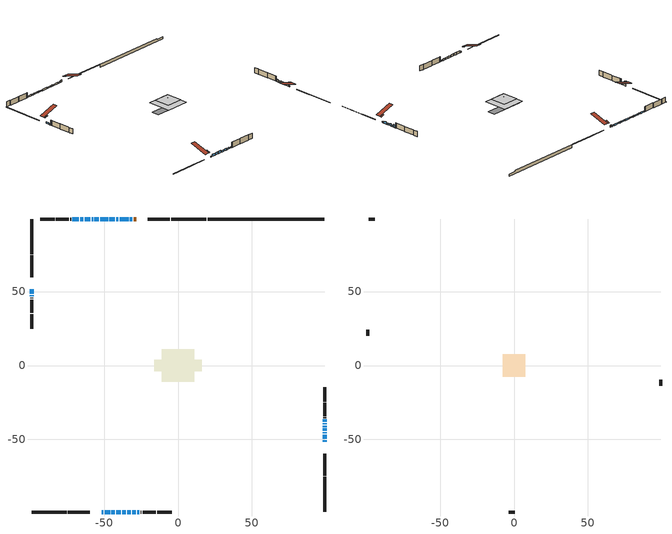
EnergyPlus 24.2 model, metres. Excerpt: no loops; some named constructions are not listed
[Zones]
conditioned space
 floor outside (Floor1 construction): -1.96,-1.96 -1.96,1.96 1.96,1.96 1.96,-1.96 z0.83
 floor outside (Floor2 construction): -3.07,-3.07 -3.07,3.07 3.07,3.07 3.07,-3.07 z0.83
 floor adiabatic (AdiabaticFloorConstruction): -11.16,-11.16 -11.16,11.16 11.16,11.16 11.16,-11.16 z3.27
 floor foundation (Slab1 construction): -16.04,-3.74 -16.04,3.74 16.04,3.74 16.04,-3.74 z-1.91
 wall outside (RimJoist1 construction): 19.04,99.1 -4.67,99.1 / -99.1,-99.1 -75.39,-99.1 / -99.1,99.1 -99.1,75.39 / 99.1,-99.1 99.1,-75.39 z0.83:1.13
 wall outside (RimJoist2 construction): -5.6,99.1 -20.43,99.1 / -74.46,-99.1 -59.62,-99.1 / -99.1,74.46 -99.1,59.62 / 99.1,-74.46 99.1,-59.62 z0.83:1.13
 wall outside (AdiabaticWallConstruction 1): -28.41,99.1 -30.06,99.1 z0.83:2.86
 wall outside (AdiabaticWallConstruction): -51.65,-99.1 -50.58,-99.1 z0.83:1.87; 99.1,-51.65 99.1,-50.58 / -30.99,99.1 -32.51,99.1 / -33.44,99.1 -39.49,99.1 / -40.42,99.1 -41.79,99.1 / -42.72,99.1 -46.38,99.1 / -47.3,99.1 -52.52,99.1 / -53.44,99.1 -56.53,99.1 / -57.46,99.1 -58.37,99.1 / -59.3,99.1 -63.11,99.1 / -64.04,99.1 -66.2,99.1 / -67.13,99.1 -71.45,99.1 / -99.1,47.67 -99.1,46.75 / 99.1,-45.98 99.1,-45.06 z0.83:2.05; -49.65,-99.1 -45.99,-99.1 / -45.07,-99.1 -42.63,-99.1 / -41.7,-99.1 -38.65,-99.1 / 99.1,-49.65 99.1,-46.91 z0.83:2.81; -99.1,51.65 -99.1,48.6 / -37.72,-99.1 -35.28,-99.1 / -34.35,-99.1 -31.91,-99.1 / -30.99,-99.1 -28.55,-99.1 z0.83:2.35; -27.62,-99.1 -26.09,-99.1 z0.83:1.75; 99.1,-44.14 99.1,-42.61 z0.83:2.66; 99.1,-41.68 99.1,-40.77 z0.83:2.86; 99.1,-39.84 99.1,-38.92 z0.83:2.36; 99.1,-38 99.1,-36.47 z0.83:3.27
 wall outside (Wall1 construction): -72.38,99.1 -72.82,99.1 / -25.17,-99.1 -24.72,-99.1 / -99.1,45.83 -99.1,45.38 / 99.1,-35.54 99.1,-35.1 z0.83:5.71
 wall outside (Wall2 construction): -73.75,99.1 -82.58,99.1 / -23.79,-99.1 -14.97,-99.1 / -99.1,44.45 -99.1,35.63 / 99.1,-34.17 99.1,-25.35 z0.83:5.71
 wall outside (Wall3 construction): -83.5,99.1 -93.22,99.1 / -14.04,-99.1 -4.32,-99.1 / -99.1,34.7 -99.1,24.98 / 99.1,-24.42 99.1,-14.7 z0.83:5.71
 wall foundation (FoundationWall1 construction): 19.97,99.1,-1.91 19.97,99.1,0.83 91.19,99.1,0.83 91.19,99.1,0.02 99.1,99.1,0.02 99.1,99.1,-1.91
 window (WindowConstruction 24): -51.65,-99.1 -50.58,-99.1 z0.83:1.87
 window (WindowConstruction 6): 99.1,-51.65 99.1,-50.58 z0.83:2.05
 window (WindowConstruction 7): -30.99,99.1 -32.51,99.1 z0.83:2.05
 window (WindowConstruction 8): -33.44,99.1 -39.49,99.1 z0.83:2.05
 window (WindowConstruction 9): -40.42,99.1 -41.79,99.1 z0.83:2.05
 window (WindowConstruction 10): -42.72,99.1 -46.37,99.1 z0.83:2.05
 window (WindowConstruction 11): -47.3,99.1 -52.52,99.1 z0.83:2.05
 window (WindowConstruction 12): -53.44,99.1 -56.53,99.1 z0.83:2.05
 window (WindowConstruction 13): -57.46,99.1 -58.37,99.1 z0.83:2.05
 window (WindowConstruction 14): -59.3,99.1 -63.11,99.1 z0.83:2.05
 window (WindowConstruction 15): -64.04,99.1 -66.2,99.1 z0.83:2.05
 window (WindowConstruction 16): -49.65,-99.1 -45.99,-99.1 z0.83:2.81
 window (WindowConstruction 17): -45.07,-99.1 -42.63,-99.1 z0.83:2.81
 window (WindowConstruction 18): -41.7,-99.1 -38.65,-99.1 z0.83:2.81
 window (WindowConstruction 19): -99.1,51.65 -99.1,48.6 z0.83:2.35
 window (WindowConstruction 20): -37.72,-99.1 -35.28,-99.1 z0.83:2.35
 window (WindowConstruction 21): -34.35,-99.1 -31.91,-99.1 z0.83:2.35
 window (WindowConstruction 22): -30.99,-99.1 -28.55,-99.1 z0.83:2.35
 window (WindowConstruction): 99.1,-49.65 99.1,-46.91 z0.83:2.81
 window (WindowConstruction 23): -27.62,-99.1 -26.09,-99.1 z0.83:1.74
 window (WindowConstruction 25): -67.13,99.1 -71.45,99.1 z0.83:2.05
 window (WindowConstruction 26): -99.1,47.67 -99.1,46.76 z0.83:2.05
 window (WindowConstruction 1): 99.1,-45.98 99.1,-45.06 z0.83:2.05
 window (WindowConstruction 2): 99.1,-44.14 99.1,-42.61 z0.83:2.66
 window (WindowConstruction 3): 99.1,-41.68 99.1,-40.77 z0.83:2.86
 window (WindowConstruction 4): 99.1,-39.84 99.1,-38.92 z0.83:2.35
 window (WindowConstruction 5): 99.1,-38 99.1,-36.47 z0.83:3.27
 door (Door): -28.41,99.1 -30.06,99.1 z0.83:2.86
 ceiling adiabatic (AdiabaticFloorConstruction): 11.16,-11.16 11.16,11.16 -11.16,11.16 -11.16,-11.16 z3.27
 roof outside (Roof2 construction): -27.48,99.1,5.71 -27.48,95.83,6.8 -26.62,95.83,6.8 -26.62,99.1,5.71; -52.58,-99.1,5.71 -52.58,-95.83,6.8 -53.44,-95.83,6.8 -53.44,-99.1,5.71; -99.1,52.58,5.71 -95.83,52.58,6.8 -95.83,53.44,6.8 -99.1,53.44,5.71; 99.1,-52.58,5.71 95.83,-52.58,6.8 95.83,-53.44,6.8 99.1,-53.44,5.71
attic - vented
 floor to conditioned space (Floor3 construction Reversed): -7.69,-7.69 -7.69,7.69 7.69,7.69 7.69,-7.69 z5.71
 floor to conditioned space (Floor4 construction Reversed): -3.45,-3.45 -3.45,3.45 3.45,3.45 3.45,-3.45 z5.71
 wall outside (Wall4 construction): -94.15,99.1 -98.17,99.1 / -3.39,-99.1 0.63,-99.1 / -99.1,24.06 -99.1,20.04 / 99.1,-13.77 99.1,-9.75 z0.83:5.71
 roof outside (Roof1 construction): -25.69,99.1,5.71 -25.69,82.69,11.18 -21.36,82.69,11.18 -21.36,99.1,5.71; -54.37,-99.1,5.71 -54.37,-82.69,11.18 -58.69,-82.69,11.18 -58.69,-99.1,5.71; -99.1,54.37,5.71 -82.69,54.37,11.18 -82.69,58.69,11.18 -99.1,58.69,5.71; 99.1,-54.37,5.71 82.69,-54.37,11.18 82.69,-58.69,11.18 99.1,-58.69,5.71
[Schedule:Day:Interval]
clothes dryer exhaust 0 schedule day: No, 01:00, 0.123457, 02:00, 0.0740741, 03:00, 0.0493827, 04:00, 0.0246914, 05:00, 0.0493827, 06:00, 0.0740741, 07:00, 0.197531, 08:00, 0.395062, 09:00, 0.592593, 10:00, 0.839506, 11:00, 0.962963, 12:00, 1, 13:00, 0.91358, 14:00, 0.82716, 15:00, 0.716049, 16:00, 0.753086, 17:00, 0.679012, 18:00, 0.666667, 20:00, 0.62963, 21:00, 0.641975, 22:00, 0.666667, 23:00, 0.54321, 24:00, 0.296296
clothes dryer exhaust 0 schedule default day; cooling season schedule day; cooling season schedule day 2; cooling season schedule default day; exterior lighting schedule default day; natural vent schedule default day: No, 24:00, 0
cooling season schedule day 1: No, 24:00, 1
exterior lighting schedule day 10: No, 01:00, 0.552381, 03:00, 0.510952, 05:00, 0.483333, 06:00, 0.538571, 07:00, 0.607619, 08:00, 0.56619, 09:00, 0.428095, 10:00, 0.345238, 12:00, 0.331429, 13:00, 0.345238, 14:00, 0.386667, 15:00, 0.414286, 16:00, 0.483333, 17:00, 0.607619, 18:00, 0.773333, 19:00, 0.88381, 20:00, 0.939048, 21:00, 0.966667, 22:00, 0.897619, 23:00, 0.773333, 24:00, 0.649048
exterior lighting schedule day 11: No, 01:00, 0.571429, 03:00, 0.528571, 05:00, 0.5, 06:00, 0.557143, 07:00, 0.628571, 08:00, 0.585714, 09:00, 0.442857, 10:00, 0.357143, 12:00, 0.342857, 13:00, 0.357143, 14:00, 0.4, 15:00, 0.428571, 16:00, 0.5, 17:00, 0.628571, 18:00, 0.8, 19:00, 0.914286, 20:00, 0.971429, 21:00, 1, 22:00, 0.928571, 23:00, 0.8, 24:00, 0.671429
exterior lighting schedule day 3: No, 01:00, 0.442857, 03:00, 0.409643, 05:00, 0.3875, 06:00, 0.431786, 07:00, 0.487143, 08:00, 0.453929, 09:00, 0.343214, 10:00, 0.276786, 12:00, 0.265714, 13:00, 0.276786, 14:00, 0.31, 15:00, 0.332143, 16:00, 0.3875, 17:00, 0.487143, 18:00, 0.62, 19:00, 0.708571, 20:00, 0.752857, 21:00, 0.775, 22:00, 0.719643, 23:00, 0.62, 24:00, 0.520357
exterior lighting schedule day 4: No, 01:00, 0.4, 03:00, 0.37, 05:00, 0.35, 06:00, 0.39, 07:00, 0.44, 08:00, 0.41, 09:00, 0.31, 10:00, 0.25, 12:00, 0.24, 13:00, 0.25, 14:00, 0.28, 15:00, 0.3, 16:00, 0.35, 17:00, 0.44, 18:00, 0.56, 19:00, 0.64, 20:00, 0.68, 21:00, 0.7, 22:00, 0.65, 23:00, 0.56, 24:00, 0.47
exterior lighting schedule day 5: No, 01:00, 0.380952, 03:00, 0.352381, 05:00, 0.333333, 06:00, 0.371429, 07:00, 0.419048, 08:00, 0.390476, 09:00, 0.295238, 10:00, 0.238095, 12:00, 0.228571, 13:00, 0.238095, 14:00, 0.266667, 15:00, 0.285714, 16:00, 0.333333, 17:00, 0.419048, 18:00, 0.533333, 19:00, 0.609524, 20:00, 0.647619, 21:00, 0.666667, 22:00, 0.619048, 23:00, 0.533333, 24:00, 0.447619
exterior lighting schedule day 6: No, 01:00, 0.390476, 03:00, 0.36119, 05:00, 0.341667, 06:00, 0.380714, 07:00, 0.429524, 08:00, 0.400238, 09:00, 0.302619, 10:00, 0.244048, 12:00, 0.234286, 13:00, 0.244048, 14:00, 0.273333, 15:00, 0.292857, 16:00, 0.341667, 17:00, 0.429524, 18:00, 0.546667, 19:00, 0.624762, 20:00, 0.66381, 21:00, 0.683333, 22:00, 0.634524, 23:00, 0.546667, 24:00, 0.45881
exterior lighting schedule day 7: No, 01:00, 0.419048, 03:00, 0.387619, 05:00, 0.366667, 06:00, 0.408571, 07:00, 0.460952, 08:00, 0.429524, 09:00, 0.324762, 10:00, 0.261905, 12:00, 0.251429, 13:00, 0.261905, 14:00, 0.293333, 15:00, 0.314286, 16:00, 0.366667, 17:00, 0.460952, 18:00, 0.586667, 19:00, 0.670476, 20:00, 0.712381, 21:00, 0.733333, 22:00, 0.680952, 23:00, 0.586667, 24:00, 0.492381
exterior lighting schedule day 8: No, 01:00, 0.466667, 03:00, 0.431667, 05:00, 0.408333, 06:00, 0.455, 07:00, 0.513333, 08:00, 0.478333, 09:00, 0.361667, 10:00, 0.291667, 12:00, 0.28, 13:00, 0.291667, 14:00, 0.326667, 15:00, 0.35, 16:00, 0.408333, 17:00, 0.513333, 18:00, 0.653333, 19:00, 0.746667, 20:00, 0.793333, 21:00, 0.816667, 22:00, 0.758333, 23:00, 0.653333, 24:00, 0.548333
exterior lighting schedule day 9: No, 01:00, 0.509524, 03:00, 0.47131, 05:00, 0.445833, 06:00, 0.496786, 07:00, 0.560476, 08:00, 0.522262, 09:00, 0.394881, 10:00, 0.318452, 12:00, 0.305714, 13:00, 0.318452, 14:00, 0.356667, 15:00, 0.382143, 16:00, 0.445833, 17:00, 0.560476, 18:00, 0.713333, 19:00, 0.815238, 20:00, 0.86619, 21:00, 0.891667, 22:00, 0.827976, 23:00, 0.713333, 24:00, 0.59869
[Schedule:Week:Daily]
clothes dryer exhaust 0 schedule Week Rule - Jan1-Dec31: clothes dryer exhaust 0 schedule day, clothes dryer exhaust 0 schedule day, clothes dryer exhaust 0 schedule day, clothes dryer exhaust 0 schedule day, clothes dryer exhaust 0 schedule day, clothes dryer exhaust 0 schedule day, clothes dryer exhaust 0 schedule day, clothes dryer exhaust 0 schedule default day, clothes dryer exhaust 0 schedule default day, clothes dryer exhaust 0 schedule default day, clothes dryer exhaust 0 schedule default day, clothes dryer exhaust 0 schedule default day
cooling season schedule Week Rule - Jan1-May26: cooling season schedule day, cooling season schedule day, cooling season schedule day, cooling season schedule day, cooling season schedule day, cooling season schedule day, cooling season schedule day, cooling season schedule default day, cooling season schedule default day, cooling season schedule default day, cooling season schedule default day, cooling season schedule default day
cooling season schedule Week Rule - May27-Jun2: cooling season schedule day, cooling season schedule day, cooling season schedule day, cooling season schedule day, cooling season schedule day, cooling season schedule day 1, cooling season schedule day 1, cooling season schedule default day, cooling season schedule default day, cooling season schedule default day, cooling season schedule default day, cooling season schedule default day
cooling season schedule Week Rule - Jun3-Aug25: cooling season schedule day 1, cooling season schedule day 1, cooling season schedule day 1, cooling season schedule day 1, cooling season schedule day 1, cooling season schedule day 1, cooling season schedule day 1, cooling season schedule default day, cooling season schedule default day, cooling season schedule default day, cooling season schedule default day, cooling season schedule default day
cooling season schedule Week Rule - Aug26-Sep1: cooling season schedule day 1, cooling season schedule day 1, cooling season schedule day 1, cooling season schedule day 1, cooling season schedule day 1, cooling season schedule day 1, cooling season schedule day 2, cooling season schedule default day, cooling season schedule default day, cooling season schedule default day, cooling season schedule default day, cooling season schedule default day
cooling season schedule Week Rule - Sep2-Dec31: cooling season schedule day 2, cooling season schedule day 2, cooling season schedule day 2, cooling season schedule day 2, cooling season schedule day 2, cooling season schedule day 2, cooling season schedule day 2, cooling season schedule default day, cooling season schedule default day, cooling season schedule default day, cooling season schedule default day, cooling season schedule default day
exterior lighting schedule Week Rule - Apr1-Apr28: exterior lighting schedule day 3, exterior lighting schedule day 3, exterior lighting schedule day 3, exterior lighting schedule day 3, exterior lighting schedule day 3, exterior lighting schedule day 3, exterior lighting schedule day 3, exterior lighting schedule default day, exterior lighting schedule default day, exterior lighting schedule default day, exterior lighting schedule default day, exterior lighting schedule default day
exterior lighting schedule Week Rule - Apr29-May5: exterior lighting schedule day 3, exterior lighting schedule day 3, exterior lighting schedule day 4, exterior lighting schedule day 4, exterior lighting schedule day 4, exterior lighting schedule day 4, exterior lighting schedule day 4, exterior lighting schedule default day, exterior lighting schedule default day, exterior lighting schedule default day, exterior lighting schedule default day, exterior lighting schedule default day
exterior lighting schedule Week Rule - May6-May26: exterior lighting schedule day 4, exterior lighting schedule day 4, exterior lighting schedule day 4, exterior lighting schedule day 4, exterior lighting schedule day 4, exterior lighting schedule day 4, exterior lighting schedule day 4, exterior lighting schedule default day, exterior lighting schedule default day, exterior lighting schedule default day, exterior lighting schedule default day, exterior lighting schedule default day
exterior lighting schedule Week Rule - May27-Jun2: exterior lighting schedule day 4, exterior lighting schedule day 4, exterior lighting schedule day 4, exterior lighting schedule day 4, exterior lighting schedule day 4, exterior lighting schedule day 5, exterior lighting schedule day 5, exterior lighting schedule default day, exterior lighting schedule default day, exterior lighting schedule default day, exterior lighting schedule default day, exterior lighting schedule default day
exterior lighting schedule Week Rule - Jun3-Jun30: exterior lighting schedule day 5, exterior lighting schedule day 5, exterior lighting schedule day 5, exterior lighting schedule day 5, exterior lighting schedule day 5, exterior lighting schedule day 5, exterior lighting schedule day 5, exterior lighting schedule default day, exterior lighting schedule default day, exterior lighting schedule default day, exterior lighting schedule default day, exterior lighting schedule default day
exterior lighting schedule Week Rule - Jul1-Jul28: exterior lighting schedule day 6, exterior lighting schedule day 6, exterior lighting schedule day 6, exterior lighting schedule day 6, exterior lighting schedule day 6, exterior lighting schedule day 6, exterior lighting schedule day 6, exterior lighting schedule default day, exterior lighting schedule default day, exterior lighting schedule default day, exterior lighting schedule default day, exterior lighting schedule default day
exterior lighting schedule Week Rule - Jul29-Aug4: exterior lighting schedule day 6, exterior lighting schedule day 6, exterior lighting schedule day 6, exterior lighting schedule day 7, exterior lighting schedule day 7, exterior lighting schedule day 7, exterior lighting schedule day 7, exterior lighting schedule default day, exterior lighting schedule default day, exterior lighting schedule default day, exterior lighting schedule default day, exterior lighting schedule default day
exterior lighting schedule Week Rule - Aug5-Aug25: exterior lighting schedule day 7, exterior lighting schedule day 7, exterior lighting schedule day 7, exterior lighting schedule day 7, exterior lighting schedule day 7, exterior lighting schedule day 7, exterior lighting schedule day 7, exterior lighting schedule default day, exterior lighting schedule default day, exterior lighting schedule default day, exterior lighting schedule default day, exterior lighting schedule default day
exterior lighting schedule Week Rule - Aug26-Sep1: exterior lighting schedule day 7, exterior lighting schedule day 7, exterior lighting schedule day 7, exterior lighting schedule day 7, exterior lighting schedule day 7, exterior lighting schedule day 7, exterior lighting schedule day 8, exterior lighting schedule default day, exterior lighting schedule default day, exterior lighting schedule default day, exterior lighting schedule default day, exterior lighting schedule default day
exterior lighting schedule Week Rule - Sep2-Sep29: exterior lighting schedule day 8, exterior lighting schedule day 8, exterior lighting schedule day 8, exterior lighting schedule day 8, exterior lighting schedule day 8, exterior lighting schedule day 8, exterior lighting schedule day 8, exterior lighting schedule default day, exterior lighting schedule default day, exterior lighting schedule default day, exterior lighting schedule default day, exterior lighting schedule default day
exterior lighting schedule Week Rule - Sep30-Oct6: exterior lighting schedule day 8, exterior lighting schedule day 9, exterior lighting schedule day 9, exterior lighting schedule day 9, exterior lighting schedule day 9, exterior lighting schedule day 9, exterior lighting schedule day 9, exterior lighting schedule default day, exterior lighting schedule default day, exterior lighting schedule default day, exterior lighting schedule default day, exterior lighting schedule default day
exterior lighting schedule Week Rule - Oct7-Oct27: exterior lighting schedule day 9, exterior lighting schedule day 9, exterior lighting schedule day 9, exterior lighting schedule day 9, exterior lighting schedule day 9, exterior lighting schedule day 9, exterior lighting schedule day 9, exterior lighting schedule default day, exterior lighting schedule default day, exterior lighting schedule default day, exterior lighting schedule default day, exterior lighting schedule default day
exterior lighting schedule Week Rule - Oct28-Nov3: exterior lighting schedule day 9, exterior lighting schedule day 9, exterior lighting schedule day 9, exterior lighting schedule day 9, exterior lighting schedule day 10, exterior lighting schedule day 10, exterior lighting schedule day 10, exterior lighting schedule default day, exterior lighting schedule default day, exterior lighting schedule default day, exterior lighting schedule default day, exterior lighting schedule default day
exterior lighting schedule Week Rule - Nov4-Nov24: exterior lighting schedule day 10, exterior lighting schedule day 10, exterior lighting schedule day 10, exterior lighting schedule day 10, exterior lighting schedule day 10, exterior lighting schedule day 10, exterior lighting schedule day 10, exterior lighting schedule default day, exterior lighting schedule default day, exterior lighting schedule default day, exterior lighting schedule default day, exterior lighting schedule default day
exterior lighting schedule Week Rule - Nov25-Dec1: exterior lighting schedule day 10, exterior lighting schedule day 10, exterior lighting schedule day 10, exterior lighting schedule day 10, exterior lighting schedule day 10, exterior lighting schedule day 10, exterior lighting schedule day 11, exterior lighting schedule default day, exterior lighting schedule default day, exterior lighting schedule default day, exterior lighting schedule default day, exterior lighting schedule default day
exterior lighting schedule Week Rule - Dec2-Dec31: exterior lighting schedule day 11, exterior lighting schedule day 11, exterior lighting schedule day 11, exterior lighting schedule day 11, exterior lighting schedule day 11, exterior lighting schedule day 11, exterior lighting schedule day 11, exterior lighting schedule default day, exterior lighting schedule default day, exterior lighting schedule default day, exterior lighting schedule default day, exterior lighting schedule default day
natural vent schedule Week Rule - Jan1-Dec31: natural vent schedule default day, natural vent schedule default day, natural vent schedule default day, natural vent schedule default day, natural vent schedule default day, natural vent schedule default day, natural vent schedule default day, natural vent schedule default day, natural vent schedule default day, natural vent schedule default day, natural vent schedule default day, natural vent schedule default day
[Schedule:Year]
clothes dryer exhaust 0 schedule: clothes dryer exhaust 0 schedule Week Rule - Jan1-Dec31, 1, 1, 12, 31
cooling season schedule: cooling season schedule Week Rule - Jan1-May26, 1, 1, 5, 26, cooling season schedule Week Rule - May27-Jun2, 5, 27, 6, 2, cooling season schedule Week Rule - Jun3-Aug25, 6, 3, 8, 25, cooling season schedule Week Rule - Aug26-Sep1, 8, 26, 9, 1, cooling season schedule Week Rule - Sep2-Dec31, 9, 2, 12, 31
natural vent schedule: natural vent schedule Week Rule - Jan1-Dec31, 1, 1, 12, 31
